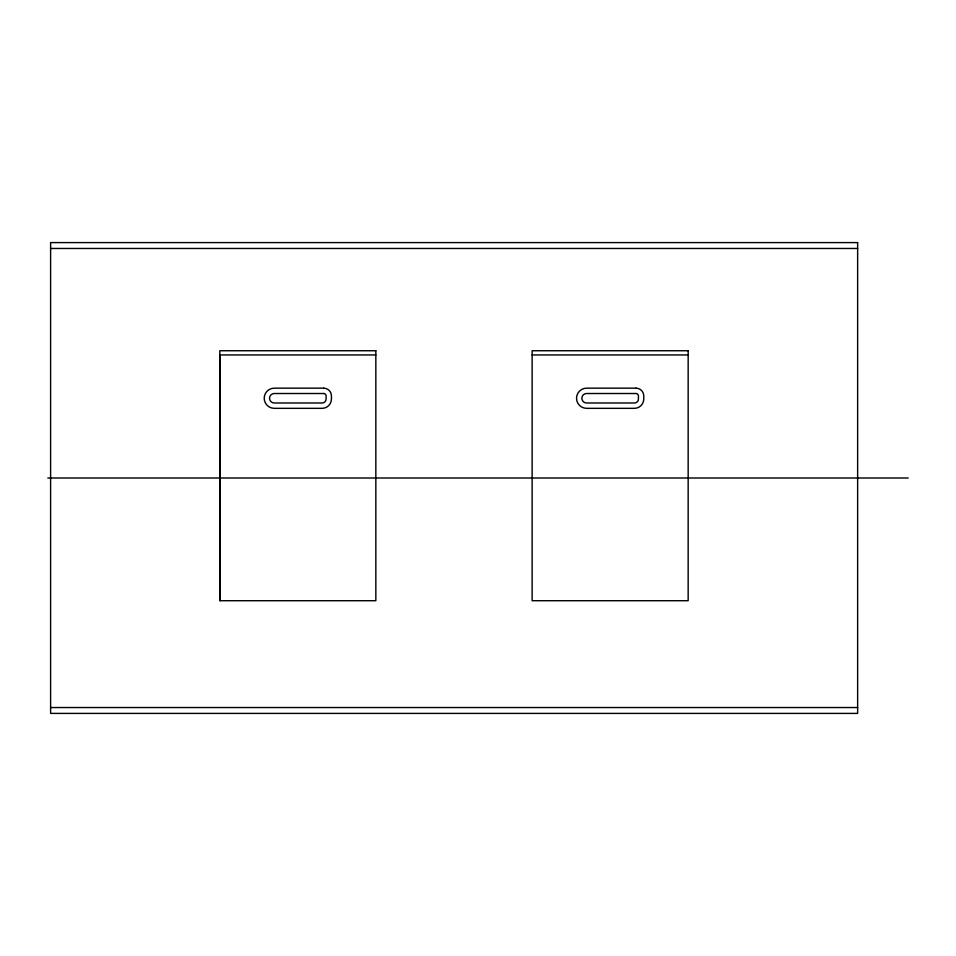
<?xml version="1.0" encoding="UTF-8"?>
<svg xmlns="http://www.w3.org/2000/svg" width="956" height="956" viewBox="0 0 956 956"><rect width="100%" height="100%" fill="white"/><g stroke="black" fill="none" stroke-linecap="round" stroke-linejoin="round"><path stroke-width="1.43" d="M50.608 248.464L857.64 248.464M219.808 354.951L375.839 354.951M532.134 354.951L688.165 354.951M47.8 478L908.2 478M50.608 707.536L857.64 707.536M220.083 355.25L220.083 600.715M857.64 242.597L50.608 242.597L50.608 713.403L857.64 713.403L857.64 242.597M375.839 350.744L219.808 350.744L219.808 600.715L375.839 600.715L375.839 350.744M688.165 350.744L532.134 350.744L532.134 600.715L688.165 600.715L688.165 350.744M323.714 388.16L274.288 388.16A10.086 10.086 0 0 0 264.203 398.246A10.086 10.086 0 0 0 274.288 408.332L322.1 408.332A9.345 9.345 0 0 0 331.445 398.987L331.445 395.904A7.744 7.744 0 0 0 323.714 388.16M636.039 388.16L586.614 388.16A10.086 10.086 0 0 0 576.528 398.246A10.086 10.086 0 0 0 586.614 408.332L634.426 408.332A9.345 9.345 0 0 0 643.77 398.987L643.77 395.904A7.744 7.744 0 0 0 636.039 388.16M323.714 393.514L274.288 393.514A4.744 4.744 0 0 0 269.544 398.246A4.744 4.744 0 0 0 274.288 402.99L322.1 402.99A3.991 3.991 0 0 0 326.104 398.987L326.104 395.904A2.39 2.39 0 0 0 323.714 393.514M636.039 393.514L586.614 393.514A4.744 4.744 0 0 0 581.869 398.246A4.744 4.744 0 0 0 586.614 402.99L634.426 402.99A3.991 3.991 0 0 0 638.429 398.987L638.429 395.904A2.39 2.39 0 0 0 636.039 393.514"/></g></svg>
